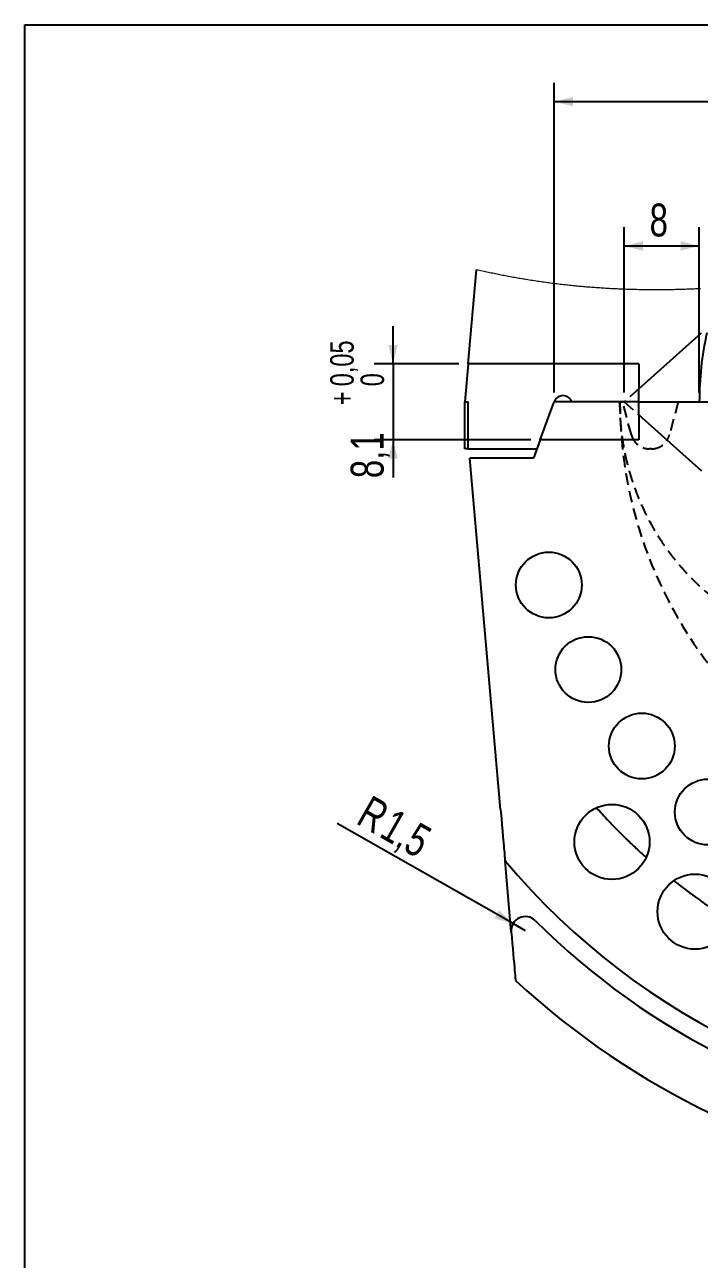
# Model space of a CAD drawing. Header units: millimetres. Extents: x 8 to 867, y 8 to 585.
# Drawn here: x 8 to 79.8, y 453.6 to 585 of the extents above; entities that cross this region are included whole.
import ezdxf

# ---------------------------------------------------------------- set-up
doc = ezdxf.new("R2010")
doc.units = ezdxf.units.MM
doc.linetypes.add('HIDDEN', pattern=[1.905, 1.27, -0.635])
doc.layers.add('DIMENSIONS', color=2, linetype='Continuous')
doc.layers.add('HIDDEN', color=3, linetype='HIDDEN')
doc.layers.add('OUTLINE', color=7, linetype='Continuous', lineweight=25)
doc.styles.add('SLDTEXTSTYLE0', font='TXT', dxfattribs={"width": 0.75})
doc.dimstyles.new('SLDDIMSTYLE2', dxfattribs={"dimtxt": 3.5, "dimasz": 2, "dimexe": 0, "dimexo": 0.0625, "dimgap": 0.875, "dimtad": 1, "dimrnd": 1e-09, "dimzin": 12, "dimdsep": 46, "dimtxsty": 'SLDTEXTSTYLE0', "dimsah": 1, "dimcen": 0.09, "dimadec": 0, "dimazin": 3, "dimtfac": 1, "dimtofl": 0, "dimtmove": 0, "dimatfit": 3, "dimfxl": 0, "dimfrac": 2, "dimtolj": 1, "dimtzin": 12, "dimarcsym": 0})
doc.dimstyles.new('SLDDIMSTYLE23', dxfattribs={"dimtxt": 3.5, "dimasz": 2, "dimexe": 0, "dimexo": 0.0625, "dimgap": 0.875, "dimtad": 1, "dimdec": 1, "dimrnd": 1e-09, "dimzin": 12, "dimdsep": 46, "dimtxsty": 'SLDTEXTSTYLE0', "dimsah": 1, "dimcen": 0, "dimadec": 0, "dimazin": 3, "dimtfac": 1, "dimtdec": 1, "dimtofl": 0, "dimtmove": 0, "dimatfit": 3, "dimfxl": 0, "dimfrac": 2, "dimtolj": 1, "dimtzin": 12, "dimarcsym": 0})
doc.dimstyles.new('SLDDIMSTYLE24', dxfattribs={"dimtxt": 3.5, "dimasz": 2, "dimexe": 0, "dimexo": 0.0625, "dimgap": 0.875, "dimtad": 1, "dimrnd": 1e-09, "dimzin": 12, "dimdsep": 46, "dimtxsty": 'SLDTEXTSTYLE0', "dimsah": 1, "dimcen": 0.09, "dimadec": 0, "dimazin": 3, "dimtol": 1, "dimtp": 0.05, "dimtfac": 1, "dimtmove": 0, "dimatfit": 0, "dimfxl": 0, "dimfrac": 2, "dimtolj": 1, "dimarcsym": 0})

# ---------------------------------------------------------------- blocks, each defined once
blk = doc.blocks.new('_D_62')
at = {"layer": 'DIMENSIONS'}
for p, q in [((71.81, 545.85), (71.81, 563.45)), ((79.81, 545.85), (79.81, 563.45)), ((71.81, 561.45), (79.81, 561.45))]:
    blk.add_line(p, q, dxfattribs=at)
for points in [[(71.81, 561.45), (73.81, 560.95), (73.81, 561.95)], [(79.81, 561.45), (77.81, 561.95), (77.81, 560.95)]]:
    blk.add_solid(points, dxfattribs=at)
at = {"layer": 'DIMENSIONS', "insert": (74.52, 565.96), "char_height": 3.5, "attachment_point": 1, "style": 'SLDTEXTSTYLE0'}
blk.add_mtext('8', dxfattribs=at)
blk = doc.blocks.new('_D_63')
at = {"layer": 'DIMENSIONS'}
for q in [(41.27, 499.97), (61.29, 488.57)]:
    blk.add_line((59.99, 489.31), q, dxfattribs=at)
blk.add_solid([(59.99, 489.31), (58.5, 490.73), (58, 489.86)], dxfattribs=at)
at = {"layer": 'DIMENSIONS', "char_height": 3.5, "attachment_point": 1, "rotation": 330.3198, "style": 'SLDTEXTSTYLE0'}
for s, insert in [('R', (44.87, 503.08)), ('1,5', (47.33, 501.67))]:
    blk.add_mtext(s, dxfattribs=dict(at, insert=insert))
blk = doc.blocks.new('_D_64')
at = {"layer": 'DIMENSIONS'}
for p, q in [((47.21, 548.9), (47.21, 552.9)), ((54.21, 548.9), (45.21, 548.9)), ((47.21, 548.9), (47.21, 540.8)), ((61.89, 540.8), (45.21, 540.8)), ((47.21, 540.8), (47.21, 536.8))]:
    blk.add_line(p, q, dxfattribs=at)
for points in [[(47.21, 548.9), (47.71, 550.9), (46.71, 550.9)], [(47.21, 540.8), (46.71, 538.8), (47.71, 538.8)]]:
    blk.add_solid(points, dxfattribs=at)
at = {"layer": 'DIMENSIONS', "attachment_point": 1, "rotation": 90, "style": 'SLDTEXTSTYLE0'}
for s, insert, char_height in [('0,05', (40.52, 546.51), 2.5), ('0', (43.75, 546.51), 2.5), ('+', (40.52, 544.49), 2.5), ('8,1', (42.7, 536.73), 3.5)]:
    blk.add_mtext(s, dxfattribs=dict(at, insert=insert, char_height=char_height))
blk = doc.blocks.new('_D_65')
at = {"layer": 'DIMENSIONS'}
for p, q in [((64.36, 545.85), (64.36, 578.81)), ((170.36, 545.85), (170.36, 578.81)), ((64.36, 576.81), (170.36, 576.81))]:
    blk.add_line(p, q, dxfattribs=at)
for points in [[(64.36, 576.81), (66.36, 576.31), (66.36, 577.31)], [(170.36, 576.81), (168.36, 577.31), (168.36, 576.31)]]:
    blk.add_solid(points, dxfattribs=at)
at = {"layer": 'DIMENSIONS', "insert": (113.48, 581.32), "char_height": 3.5, "attachment_point": 1, "style": 'SLDTEXTSTYLE0'}
blk.add_mtext('106', dxfattribs=at)

msp = doc.modelspace()

# ---------------------------------------------------------------- linework, layer by layer
at = {"color": 7, "linetype": 'Continuous', "lineweight": 18, "flags": 128}
msp.add_lwpolyline([(79.93279, 556.89533), (79.75435, 556.88646), (79.57584, 556.87792), (79.39728, 556.8697), (79.21866, 556.86181), (79.03999, 556.85425), (78.86125, 556.84701), (78.68245, 556.8401), (78.50359, 556.83353), (78.32468, 556.82728), (78.14571, 556.82137), (77.96667, 556.8158), (77.78758, 556.81055), (77.61867, 556.80592), (77.44971, 556.80159), (77.2807, 556.79755), (77.11163, 556.79382), (76.94251, 556.79039), (76.76309, 556.78709), (76.58361, 556.78413), (76.40407, 556.78151), (76.22448, 556.77924), (76.04483, 556.77732), (75.86512, 556.77575), (75.69562, 556.77458), (75.52608, 556.77372), (75.35649, 556.77318), (75.18684, 556.77295), (75.01715, 556.77304), (74.8474, 556.77344), (74.67761, 556.77415), (74.50777, 556.77519), (74.33787, 556.77654), (74.16793, 556.77821), (74.00097, 556.78016), (73.83396, 556.78242), (73.66691, 556.78499), (73.49981, 556.78788), (73.3193, 556.79134), (73.13875, 556.79517), (72.95813, 556.79937), (72.77746, 556.80394), (72.59674, 556.80887), (72.41596, 556.81418), (72.24546, 556.81952), (72.07491, 556.82519), (71.90432, 556.8312), (71.73367, 556.83753), (71.56298, 556.84421), (71.39224, 556.85121), (71.22145, 556.85856), (71.05062, 556.86624), (70.87973, 556.87426), (70.7088, 556.88262), (70.54088, 556.89115), (70.3729, 556.90002), (70.20489, 556.90922), (70.03682, 556.91875), (69.86566, 556.92879), (69.69444, 556.93918), (69.52319, 556.94991), (69.35188, 556.96099), (69.18053, 556.97242), (69.01219, 556.98399), (68.8438, 556.99589), (68.67538, 557.00813), (68.5069, 557.02071), (68.33495, 557.03389), (68.16294, 557.04743), (67.9909, 557.06133), (67.8188, 557.07558), (67.64666, 557.0902), (67.47447, 557.10517), (67.30223, 557.1205), (67.14596, 557.13472), (66.98965, 557.14924), (66.8333, 557.16405), (66.67691, 557.17917), (66.52049, 557.19458), (66.36403, 557.2103), (66.20753, 557.22632), (66.03534, 557.24429), (65.86311, 557.26262), (65.69083, 557.28132), (65.5185, 557.3004), (65.34613, 557.31984), (65.17372, 557.33965), (65.00126, 557.35983), (64.82876, 557.38039), (64.65621, 557.40132), (64.48362, 557.42262), (64.31407, 557.44391), (64.14448, 557.46557), (63.97484, 557.48758), (63.80517, 557.50997), (63.63236, 557.53313), (63.45951, 557.55668), (63.28662, 557.5806), (63.11369, 557.60491), (62.94071, 557.62961), (62.77078, 557.65423), (62.60081, 557.67923), (62.43079, 557.7046), (62.26074, 557.73034), (62.08717, 557.757), (61.91356, 557.78405), (61.73991, 557.81148), (61.56621, 557.83931), (61.39248, 557.86754), (61.2187, 557.89616), (61.04488, 557.92517), (60.90031, 557.9496), (60.75571, 557.97431), (60.61109, 557.99928), (60.46643, 558.02454), (60.32175, 558.05007), (60.17704, 558.07588), (60.00645, 558.10665), (59.83583, 558.13782), (59.66515, 558.16937), (59.49445, 558.2013), (59.342, 558.23015), (59.18951, 558.2593), (59.037, 558.28877), (58.88445, 558.31855), (58.73188, 558.34864), (58.57927, 558.37905), (58.42663, 558.40977), (58.27396, 558.44081), (58.12126, 558.47216), (57.96853, 558.50383), (57.81577, 558.53582), (57.66297, 558.56812), (57.51015, 558.60075), (57.3573, 558.63369), (57.20441, 558.66695), (57.0515, 558.70053), (56.89127, 558.73606), (56.731, 558.77194), (56.57071, 558.80817), (56.41038, 558.84476), (56.25002, 558.8817), (56.08963, 558.919)], dxfattribs=at)
at = {"layer": 'HIDDEN'}
for p, q in [((73.35918, 546.24137), (71.80918, 544.85491)), ((71.35918, 544.85491), (71.64716, 544.85491)), ((72.57766, 541.33727), (71.64716, 544.85491)), ((71.80918, 544.85491), (73.47922, 543.36107)), ((77.55765, 544.85491), (76.63127, 541.33727)), ((77.55765, 544.85491), (79.80918, 544.85491)), ((74.73034, 539.85491), (74.48288, 539.85491))]:
    msp.add_line(p, q, dxfattribs=at)
msp.add_arc((117.35918, 544.8549), 45.99999, 179.999995, 221.8150357, dxfattribs=at)
for points, knots in [([(89.67386, 519.50639), (89.31521, 519.62322), (88.59718, 519.8571), (87.54091, 520.26948), (86.50186, 520.72566), (85.47249, 521.23468), (84.45519, 521.79657), (83.4526, 522.41191), (82.47815, 523.07284), (81.46449, 523.82963), (80.42213, 524.69442), (79.36319, 525.67722), (78.35698, 526.71885), (77.40792, 527.81447), (76.52024, 528.9591), (75.69533, 530.15264), (74.93595, 531.39286), (74.24288, 532.67627), (73.66765, 533.8955), (73.19455, 535.03854), (72.80759, 536.0966), (72.46494, 537.17019), (72.14935, 538.32263), (71.87204, 539.5556), (71.64363, 540.86903), (71.4809, 542.19308), (71.37837, 543.52288), (71.36557, 544.41116), (71.35918, 544.85491)], [0, 0, 0, 0, 0.033817042, 0.067703529, 0.101624757, 0.135545593, 0.170637081, 0.205798577, 0.240992639, 0.276180892, 0.319191578, 0.362374199, 0.40566367, 0.448991271, 0.492287642, 0.53548461, 0.579023183, 0.622621792, 0.666211818, 0.699844434, 0.733518663, 0.767203229, 0.800866757, 0.840631064, 0.88047795, 0.920356233, 0.960214028, 1, 1, 1, 1]), ([(72.57766, 541.33727), (72.61141, 541.23113), (72.67881, 541.01922), (72.8433, 540.72808), (73.04975, 540.46838), (73.29597, 540.24637), (73.57548, 540.06923), (73.87291, 539.94452), (74.1782, 539.86897), (74.38141, 539.85959), (74.48288, 539.85491)], [0, 0, 0, 0, 0.128569472, 0.256696886, 0.384191226, 0.511014689, 0.638392697, 0.76512857, 0.882717914, 1, 1, 1, 1]), ([(74.73034, 539.85491), (74.78903, 539.8565), (74.9603, 539.86116), (75.24125, 539.91402), (75.56101, 540.03021), (75.85629, 540.20251), (76.11899, 540.42252), (76.33845, 540.68601), (76.52032, 540.99051), (76.59324, 541.21841), (76.63127, 541.33727)], [0, 0, 0, 0, 0.067950996, 0.198329202, 0.32892721, 0.46026174, 0.59224969, 0.723684253, 0.855901018, 1, 1, 1, 1])]:
    msp.add_open_spline(points, degree=3, knots=knots, dxfattribs=at)
at = {"layer": 'OUTLINE'}
for p, q in [((8, 585), (832, 585)), ((8, 8), (8, 585)), ((55.21351, 548.90491), (56.08963, 558.919)), ((73.35918, 546.24137), (80.02576, 552.20459)), ((55.21351, 548.90491), (54.85918, 544.85491)), ((73.35918, 548.90491), (55.21351, 548.90491)), ((73.35918, 548.90491), (73.35918, 546.24137)), ((73.35918, 544.85491), (73.35918, 546.24137)), ((54.85918, 539.85491), (54.85918, 544.85491)), ((54.85918, 544.85491), (55.21351, 544.85491)), ((55.21351, 539.85491), (55.21351, 544.85491)), ((62.8851, 540.80491), (64.35918, 544.85491)), ((68.35918, 544.85491), (64.35918, 544.85491)), ((68.35918, 544.85491), (66.23857, 544.85491)), ((73.35918, 544.85491), (68.35918, 544.85491)), ((73.35918, 544.85491), (79.80918, 544.85491)), ((73.35918, 543.46844), (73.35918, 544.85491)), ((79.80918, 544.85491), (85.11247, 544.85491)), ((73.35918, 543.46844), (80.02576, 537.50522)), ((73.35918, 543.46844), (73.35918, 540.80491)), ((62.8851, 540.80491), (62.17536, 538.85491)), ((73.35918, 540.80491), (62.8851, 540.80491)), ((55.21351, 539.85491), (54.85918, 539.85491)), ((55.21351, 539.85491), (62.53933, 539.85491)), ((62.17536, 538.85491), (55.38411, 538.85491)), ((58.6555, 501.46276), (55.38411, 538.85491)), ((59.79531, 488.4347), (59.13331, 496.00136)), ((59.79531, 488.4347), (59.8496, 487.81415))]:
    msp.add_line(p, q, dxfattribs=at)
at = {"layer": 'OUTLINE', "flags": 128}
for points in [[(58.6555, 501.46276), (58.68276, 501.15123), (58.74014, 500.49539), (58.79716, 499.8436), (58.8547, 499.18589), (58.91107, 498.54161), (58.96615, 497.91201), (58.99302, 497.60491), (59.01889, 497.3092), (59.05603, 496.8847), (59.07338, 496.68645), (59.08924, 496.50512), (59.10708, 496.30116), (59.12115, 496.14039), (59.12941, 496.04603), (59.13239, 496.01188)], [(59.8496, 487.81415), (59.90169, 487.21881), (59.95349, 486.6267), (60.00438, 486.04506), (60.04635, 485.56533), (60.08699, 485.10076), (60.12552, 484.66038), (60.15171, 484.361), (60.17609, 484.08241), (60.198, 483.83198), (60.21906, 483.59124), (60.23519, 483.40685), (60.24493, 483.29552), (60.24834, 483.2566)]]:
    msp.add_lwpolyline(points, dxfattribs=at)
at = {"layer": 'OUTLINE'}
for centre, radius in [((63.7967, 525.35976), 3.5), ((67.99573, 516.35491), 3.5), ((73.69465, 508.21601), 3.5), ((80.72029, 501.19037), 3.5), ((70.51336, 498.00908), 4), ((79.35974, 490.58608), 4)]:
    msp.add_circle(centre, radius, dxfattribs=at)
for centre, radius, start, end in [((114.19399, 544.85489), 34.38481, 167.6861285, 179.9999791), ((65.29888, 544.51289), 1, 19.9999317, 160.0000683), ((117.35918, 544.85492), 76.00001, 219.9913145, 320.0086855), ((61.2896, 488.56544), 1.5, 45.1120193, 185.0001124), ((117.35919, 544.8549), 77.95, 225.1121272, 262.6293602), ((117.35913, 544.8548), 83.99989, 227.1648502, 261.9872461)]:
    msp.add_arc(centre, radius, start, end, dxfattribs=at)
for points, knots in [([(68.86156, 501.6521), (69.07084, 501.41909), (69.49275, 500.94939), (70.01152, 500.39313), (70.41057, 499.97301), (70.68581, 499.68684), (70.93578, 499.43013), (71.15928, 499.20302), (71.35327, 499.00753), (71.56339, 498.79754), (71.78696, 498.57628), (72.02186, 498.34615), (72.33722, 498.04028), (72.7323, 497.66271), (73.20904, 497.21646), (73.682, 496.78215), (73.99866, 496.49854), (74.15637, 496.35728)], [0, 0, 0, 0, 0.125408705, 0.252807559, 0.304551162, 0.357426022, 0.411791306, 0.448027643, 0.485012682, 0.522070931, 0.566974517, 0.610964626, 0.653748261, 0.742888172, 0.82978258, 0.915222629, 1, 1, 1, 1]), ([(77.10043, 493.88692), (77.347, 493.6938), (77.84406, 493.30449), (78.45154, 492.84676), (78.91748, 492.50232), (79.23823, 492.2683), (79.52899, 492.0589), (79.78853, 491.87405), (80.01352, 491.71521), (80.25691, 491.5449), (80.5155, 491.36583), (80.7868, 491.17998), (81.15048, 490.93352), (81.60512, 490.63029), (82.1521, 490.2736), (82.6933, 489.92802), (83.0544, 489.7037), (83.23424, 489.59198)], [0, 0, 0, 0, 0.1254083916, 0.2528076753, 0.3045512582, 0.3574258225, 0.4117912249, 0.4480272054, 0.4850124786, 0.5220706165, 0.5669743677, 0.610964385, 0.6537479543, 0.7428881091, 0.8297821655, 0.9152225248, 1, 1, 1, 1])]:
    msp.add_open_spline(points, degree=3, knots=knots, dxfattribs=at)

# ---------------------------------------------------------------- dimensions: what is measured, and where the dimension line sits
at = {"layer": 'DIMENSIONS'}
for base, p1, p2, angle, dimstyle, picture, middle in [((170.35918, 576.81118), (64.35918, 544.85491), (170.35918, 544.85491), 0, 'SLDDIMSTYLE2', '_D_65', (117.35918, 576.81118)), ((47.21351, 540.80491), (55.21351, 548.90491), (62.8851, 540.80491), 90, 'SLDDIMSTYLE24', '_D_64', (47.21351, 544.85491))]:
    dim = msp.add_linear_dim(base=base, p1=p1, p2=p2, angle=angle, dimstyle=dimstyle, dxfattribs=at)
    dim.commit()
    dim.dimension.update_dxf_attribs({"geometry": picture, "text_midpoint": middle, "dimtype": 160})
dim = msp.add_linear_dim(base=(79.80918, 561.44919), p1=(71.80918, 544.85491), p2=(79.80918, 544.85491), dimstyle='SLDDIMSTYLE2', dxfattribs=at)
dim.commit()
dim.dimension.update_dxf_attribs({"geometry": '_D_62', "text_midpoint": (75.80918, 561.44919), "dimtype": 160})
dim = msp.add_radius_dim(center=(61.2896, 488.56543), mpoint=(59.9864, 489.30817), dimstyle='SLDDIMSTYLE23', dxfattribs=at)
dim.commit()
dim.dimension.update_dxf_attribs({"geometry": '_D_63', "text_midpoint": (46.49835, 496.99545), "dimtype": 164})

doc.saveas('drawing.dxf')
